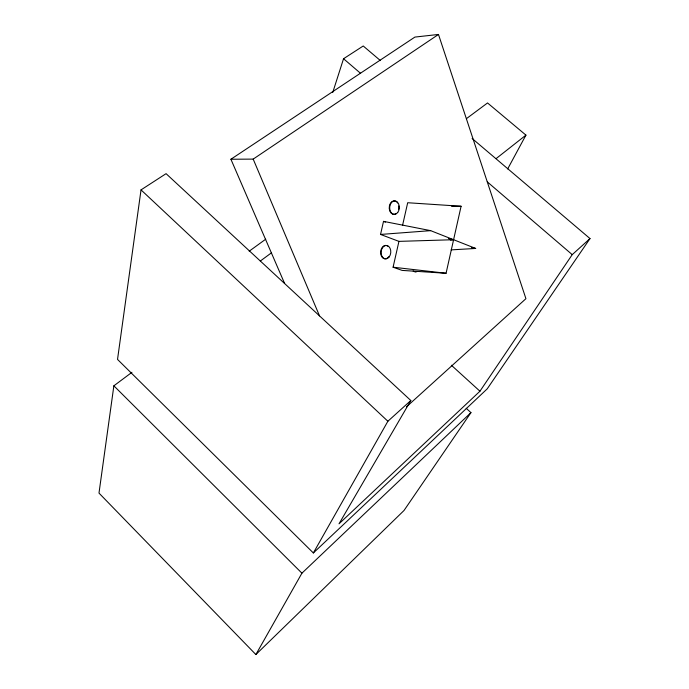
<?xml version="1.0" encoding="UTF-8"?>
<svg xmlns="http://www.w3.org/2000/svg" width="689" height="689" viewBox="0 0 689 689"><rect width="100%" height="100%" fill="white"/><g stroke="black" fill="none" stroke-linecap="round" stroke-linejoin="round"><path stroke-width="1.03" d="M131.935 372.327L113.866 385.814L98.992 493.1L255.877 654.55L404.021 510.48L470.949 412.633L466.203 408.284M590.008 238.575L572.232 254.637L479.949 391.214L339.014 523.812L410.825 400.516L166.075 173.662L141.03 189.88L117.526 359.417L313.357 552.966L487.226 388.837L590.008 238.575L472.111 138.463M448.418 238.592L453.595 239.72L398.94 241.374L393.083 267.211L402.135 270.407L446.067 273.266L461.096 206.261L407.69 202.73L402.557 225.389M398.94 241.374L380.543 234.449L383.515 221.367L430.668 230.651L475.66 248.445L451.131 249.883M332.744 92.464L343.544 58.737L363.224 45.991L380.414 60.589M507.672 168.934L525.94 135.122L487.536 102.954L466.419 118.663M255.877 654.55L301.92 573.179L470.949 412.633M313.357 552.966L387.881 421.255L410.825 400.516M406.467 406.846L525.931 298.681L438.48 34.45L414.907 37.077L230.91 159.245L284.635 283.549M496.071 158.642L525.94 135.122M260.33 261.028L271.544 252.76M249.194 251.201L265.73 239.186M230.91 159.245L253.19 159.107L438.48 34.45M450.408 240.065L453.595 239.72M380.543 234.449L430.668 230.651M451.562 206.287L461.096 206.261M393.083 267.211L446.067 273.266M471.457 247.584L475.66 248.445M383.515 221.367L385.444 222.116M343.544 58.737L360.58 73.335M487.269 181.853L572.232 254.637M451.373 365.239L479.949 391.214M141.03 189.88L387.881 421.255M113.866 385.814L301.92 573.179M253.19 159.107L319.524 315.889M396.649 201.825A6.761 4.814 -87.2 0 1 397.605 202.928M398.733 205.977A6.761 4.814 -87.2 0 1 398.612 209.456M396.235 213.504A6.761 4.814 -87.2 0 1 389.225 208.388A6.761 4.814 -87.2 0 1 395.512 201.128M416.587 271.475A6.563 4.608 -84.5 0 1 413.107 270.923M388.751 256.825A6.735 4.84 -85.2 0 1 382.188 257.316A6.735 4.84 -85.2 0 1 381.646 248.307A6.735 4.84 -85.2 0 1 388.114 246.283M417.052 271.518A6.571 4.608 -84.5 0 1 414.666 271.587M397.717 212.496A6.761 4.814 -87.2 0 0 395.986 201.136A6.761 4.814 -87.2 0 0 389.776 209.258A6.761 4.814 -87.2 0 0 397.717 212.496M389.19 256.894A6.735 4.84 -85.1 0 0 387.442 245.654A6.735 4.84 -85.1 0 0 381.198 253.931A6.735 4.84 -85.1 0 0 389.19 256.894"/></g></svg>
